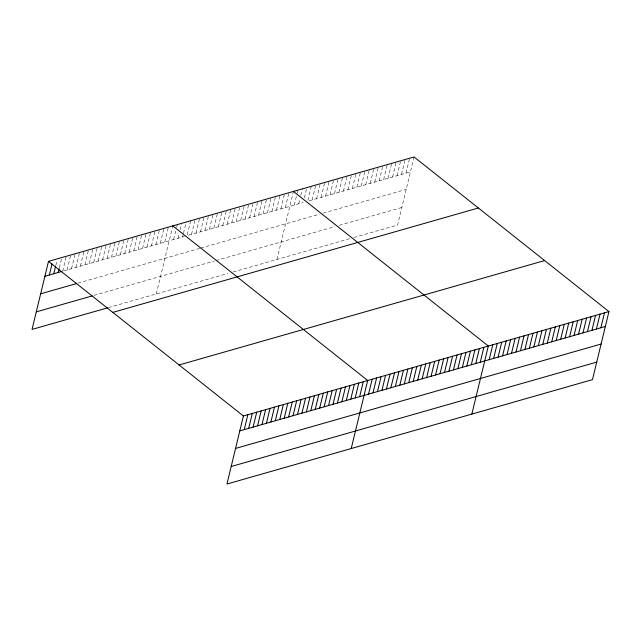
<?xml version="1.0" encoding="UTF-8"?>
<svg xmlns="http://www.w3.org/2000/svg" width="641" height="641" viewBox="0 0 641 641"><rect width="100%" height="100%" fill="white"/><g stroke="black" fill="none" stroke-linecap="round" stroke-linejoin="round"><path stroke-width="0.48" stroke-dasharray="3.21 2.4" d="M55.807 265.35L56.937 260.695M59.349 267.81L61.6 258.491M62.658 271.207L66.263 256.296M67.097 269.941L70.702 255.03M71.536 268.667L75.141 253.756M75.975 267.401L79.58 252.49M80.413 266.135L84.019 251.224M84.852 264.869L88.458 249.958M89.291 263.595L92.897 248.692M93.73 262.329L97.336 247.418M98.169 261.063L101.775 246.152M102.608 259.797L106.214 244.886M107.047 258.531L110.653 243.62M111.486 257.257L115.092 242.346M115.925 255.991L119.53 241.08M120.364 254.725L123.969 239.814M124.803 253.459L128.408 238.548M129.242 252.185L132.847 237.282M133.681 250.919L137.286 236.008M138.119 249.653L141.725 234.742M142.558 248.388L146.164 233.476M146.997 247.122L150.603 232.21M151.436 245.848L155.042 230.936M155.875 244.582L159.481 229.67M160.314 243.316L163.92 228.404M164.753 242.05L168.359 227.138M156.332 293.915L172.798 225.872M173.655 239.502L175.69 231.113M176.587 227.387L177.269 224.59M178.126 238.228L179.256 233.564M180.153 229.839L181.732 223.316M182.597 236.954L183.27 234.157M183.494 233.228L186.202 222.042M190.665 220.768L187.06 235.672L303.225 202.5M191.531 234.398L195.136 219.486M195.994 233.124L199.607 218.212M200.465 231.85L204.07 216.938M204.936 230.568L208.541 215.664M209.399 229.294L213.004 214.382M213.87 228.02L217.475 213.108M218.333 226.746L221.946 211.834M222.804 225.464L226.409 210.56M227.275 224.19L230.88 209.278M231.738 222.916L235.343 208.005M236.209 221.642L239.814 206.731M240.671 220.36L244.285 205.449M245.142 219.086L248.748 204.175M249.613 217.812L253.219 202.901M254.076 216.538L257.682 201.627M258.547 215.256L262.153 200.345M263.01 213.982L266.624 199.071M267.481 212.708L271.087 197.797M271.952 211.434L275.558 196.523M276.415 210.152L280.021 195.241M280.886 208.878L284.492 193.967M285.349 207.604L288.963 192.693M276.968 259.461L293.426 191.419M294.291 205.048L296.991 193.87M297.216 192.933L297.897 190.137M298.754 203.774L299.884 199.119M300.781 195.385L302.36 188.863M304.347 197.837L306.831 187.589M311.302 186.315L307.688 201.226L410.448 171.876M312.159 199.944L315.765 185.033M316.63 198.67L320.236 183.759M321.093 197.396L324.699 182.485M325.564 196.122L329.17 181.211M330.027 194.84L333.64 179.929M334.498 193.566L338.103 178.655M338.969 192.292L342.574 177.381M343.432 191.018L347.037 176.107M347.903 189.736L351.508 174.825M352.366 188.462L355.979 173.551M356.837 187.188L360.442 172.277M361.308 185.914L364.913 171.003M365.771 184.632L369.376 169.721M370.242 183.358L373.847 168.447M374.705 182.084L378.318 167.173M379.176 180.802L382.781 165.899M383.647 179.528L387.252 164.617M388.109 178.254L391.715 163.343M392.58 176.98L396.186 162.069M397.043 175.698L400.657 160.795M401.514 174.424L405.12 159.513M405.985 173.15L409.591 158.239M414.054 156.965L397.596 225.007L353.808 237.515M63.547 270.951L184.384 236.441M77.946 283.162L199.8 248.363M200.689 248.107L319.53 214.166M323.104 213.141L406.21 189.407M93.995 295.397L214.19 261.063M215.977 260.558L334.818 226.61M339.289 225.336L401.835 207.476M108.393 307.608L227.819 273.499M233.18 271.968L350.234 238.532"/><path stroke-width="0.96" d="M608.95 311.59L243.404 415.993L226.946 484.035L592.492 379.632L608.95 311.59L414.054 156.965L48.508 261.368L32.05 329.41L107.512 307.856M49.341 275.005L52.049 263.828M53.78 273.739L55.583 266.287M58.219 272.473L59.124 268.747M244.237 429.638L247.843 414.727M248.676 428.364L252.282 413.461M253.115 427.098L256.721 412.187M257.554 425.832L261.159 410.921M261.993 424.566L265.598 409.655M266.432 423.3L270.037 408.389M270.871 422.026L274.476 407.115M275.31 420.76L278.915 405.849M279.748 419.494L283.354 404.583M284.187 418.228L287.793 403.317M288.626 416.954L292.232 402.051M293.065 415.688L296.671 400.777M297.504 414.423L301.11 399.511M301.943 413.157L305.549 398.245M306.382 411.891L309.988 396.979M310.821 410.617L314.427 395.705M315.252 409.351L318.865 394.439M319.691 408.085L323.304 393.173M324.13 406.819L327.743 391.907M328.569 405.545L332.182 390.641M333.008 404.279L336.621 389.367M337.446 403.013L341.06 388.101M341.885 401.747L345.499 386.835M346.324 400.481L349.938 385.57M350.763 399.207L354.377 384.296M355.202 397.941L358.816 383.03M359.641 396.675L363.255 381.764M351.228 448.54L367.686 380.498L172.798 225.872M368.551 394.127L372.157 379.224M373.014 392.853L376.628 377.942M377.485 391.579L381.091 376.668M381.956 390.305L385.562 375.394M386.419 389.023L390.032 374.12M390.89 387.749L394.495 372.838M395.361 386.475L398.966 371.564M399.824 385.201L403.429 370.29M404.295 383.919L407.9 369.016M408.758 382.645L412.371 367.734M413.229 381.371L416.834 366.46M417.7 380.097L421.305 365.186M422.163 378.815L425.768 363.904M426.634 377.541L430.239 362.63M431.097 376.267L434.71 361.356M435.568 374.993L439.173 360.082M440.038 373.711L443.644 358.8M444.501 372.437L448.107 357.526M448.972 371.163L452.578 356.252M453.435 369.889L457.049 354.978M457.906 368.607L461.512 353.696M462.377 367.333L465.983 352.422M466.84 366.059L470.446 351.148M471.311 364.785L474.917 349.874M475.774 363.503L479.388 348.592M480.245 362.229L483.851 347.318M471.856 414.086L488.322 346.044L293.426 191.419M489.179 359.681L492.785 344.77M493.65 358.399L497.256 343.488M498.113 357.125L501.727 342.214M502.584 355.851L506.19 340.94M507.055 354.577L510.661 339.666M511.518 353.295L515.124 338.384M515.989 352.021L519.595 337.11M520.452 350.747L524.066 335.836M524.923 349.473L528.529 334.562M529.394 348.191L533 333.28M533.857 346.917L537.462 332.006M538.328 345.643L541.933 330.732M542.791 344.369L546.404 329.458M547.262 343.087L550.867 328.176M551.733 341.813L555.338 326.902M556.196 340.539L559.801 325.628M560.667 339.257L564.272 324.354M565.13 337.983L568.743 323.072M569.601 336.709L573.206 321.798M574.072 335.435L577.677 320.524M578.535 334.153L582.14 319.25M583.006 332.879L586.611 317.968M587.468 331.605L591.082 316.694M591.939 330.331L595.545 315.42M596.41 329.049L600.016 314.146M600.873 327.775L604.479 312.864M44.902 276.279L61.768 271.455M40.663 293.81L76.175 283.667M36.289 311.879L92.224 295.902M112.824 312.391L478.37 207.988M179.087 364.969L544.634 260.567M239.798 430.904L605.344 326.501M235.551 448.436L601.098 344.033M231.185 466.504L596.731 362.101M48.508 261.368L243.404 415.993"/></g></svg>
